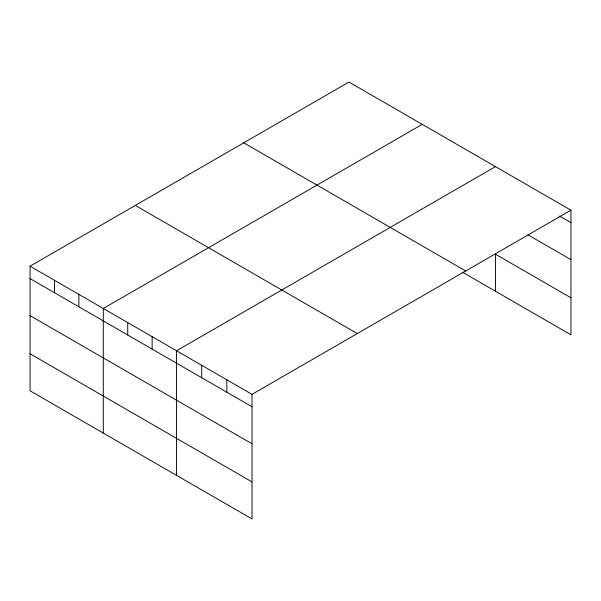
<?xml version="1.0" encoding="UTF-8"?>
<svg xmlns="http://www.w3.org/2000/svg" width="601" height="601" viewBox="0 0 601 601"><rect width="100%" height="100%" fill="white"/><g stroke="black" fill="none" stroke-linecap="round" stroke-linejoin="round"><path stroke-width="0.9" d="M462.402 272.14L570.95 334.81L570.95 210.207L348.978 82.052L30.05 266.19L30.05 390.793L252.022 518.948L252.022 394.339L30.05 266.19M422.233 124.347L103.297 308.478L103.297 433.081M495.479 166.635L176.551 350.766L176.551 475.376M252.022 394.339L570.95 210.207M559.591 216.067L570.95 222.625M527.941 234.818L570.95 259.647M570.95 297.788L495.479 254.223L495.479 291.237M243.736 142.82L465.7 270.968M135.3 205.422L357.264 333.578M30.05 278.609L252.022 406.764M30.05 315.63L252.022 443.786M30.05 353.771L252.022 481.927M226.862 379.817L226.862 392.235M201.703 365.295L201.703 377.713M152.136 336.673L152.136 349.091M127.72 322.572L127.72 334.997M78.881 294.385L78.881 306.803M54.466 280.284L54.466 292.71"/></g></svg>
